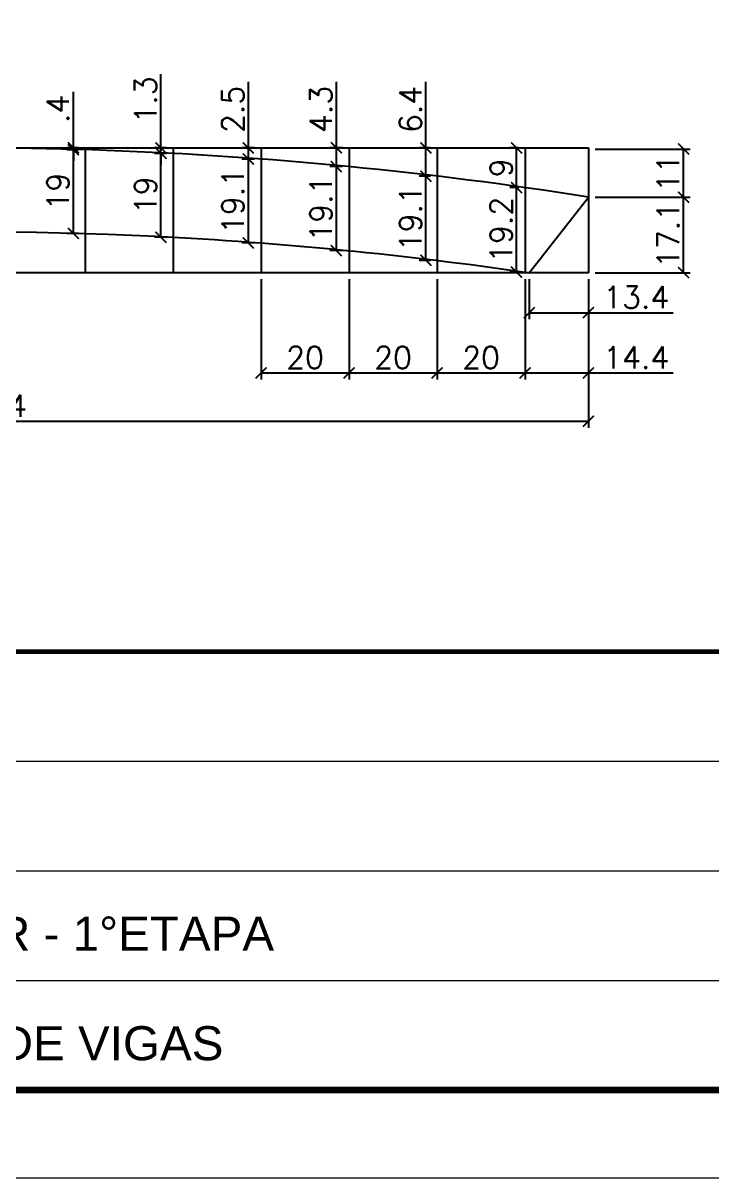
# Model space of a CAD drawing. Extents: x 3309 to 9563, y -2522 to 14608.
# Drawn here: x 5728 to 6041, y 6666 to 7191 of the extents above; entities that cross this region are included whole.
import ezdxf

# ---------------------------------------------------------------- set-up
doc = ezdxf.new("R2010")
doc.units = 0
doc.header["$PDMODE"] = 35
doc.header["$PDSIZE"] = -10
doc.linetypes.add('CONTINUO', pattern=[0])
doc.linetypes.add('DASHED', pattern=[0.75, 0.5, -0.25])
doc.layers.add('COTA', color=241, linetype='Continuous')
doc.layers.add('Folhas', color=255, linetype='Continuous', lineweight=9)
doc.layers.add('SARRAFO DE PRESSAO', color=251, linetype='DASHED', lineweight=9)
doc.styles.add('ARIAL', font='arial.ttf')
doc.styles.add('Romans', font='romans.shx')
doc.dimstyles.new('Cota Seção (2x)', dxfattribs={"dimtxt": 10, "dimasz": 5, "dimexe": 3, "dimexo": 3, "dimgap": 2, "dimtad": 3, "dimdec": 1, "dimlfac": 0.5, "dimzin": 12, "dimdsep": 46, "dimtxsty": 'Romans', "dimblk": 'ARCHTICK', "dimcen": 0, "dimclrd": 4, "dimclre": 4, "dimclrt": 1, "dimadec": 1, "dimazin": 3, "dimtfac": 1, "dimtdec": 1, "dimtmove": 0, "dimatfit": 3, "dimldrblk": 'OBLIQUE', "dimfxl": 1, "dimtolj": 1, "dimtzin": 12, "dimarcsym": 0})

# ---------------------------------------------------------------- blocks, each defined once
blk = doc.blocks.new('9999999999')
at = {"color": 30, "linetype": 'CONTINUO'}
for p, q in [((98564.56, 34379.64), (99583.98, 34379.64)), ((98564.56, 34329.83), (99487.98, 34329.83)), ((98564.56, 34280.02), (99487.98, 34280.02))]:
    blk.add_line(p, q, dxfattribs=at)
at = {"color": 30, "linetype": 'CONTINUO', "const_width": 2}
blk.add_lwpolyline([(99583.98, 34230.21), (99583.98, 34414.45, 0.414214), (99568.98, 34429.45), (98228.98, 34429.45, 0.414214), (98213.98, 34414.45), (98213.98, 34245.21, 0.414214), (98228.98, 34230.21), (99583.98, 34230.21)], format="xyb", dxfattribs=at)
at = {"layer": 'Folhas'}
blk.add_lwpolyline([(98138.98, 34190.21), (99623.98, 34190.21), (99623.98, 35240.21), (98138.98, 35240.21)], close=True, dxfattribs=at)
at = {"layer": 'Folhas', "color": 30, "const_width": 3}
blk.add_lwpolyline([(98213.98, 34230.21), (99583.98, 34230.21), (99583.98, 35200.21), (98213.98, 35200.21)], close=True, dxfattribs=at)
at = {"color": 7, "linetype": 'Continuous', "ltscale": 5, "style": 'ARIAL'}
for s, p in [('TIPO IMPAR - 1°ETAPA', (98837.68, 34293.51)), ('LATERAIS DE VIGAS', (98837.68, 34243.7))]:
    blk.add_text(s, height=15.4829, dxfattribs=at).set_placement(p)
blk = doc.blocks.new('_ArchTick')
at = {"color": 0, "linetype": 'ByBlock', "const_width": 0.15}
blk.add_lwpolyline([(-0.5, -0.5), (0.5, 0.5)], dxfattribs=at)
blk = doc.blocks.new('*D3058')
at = {"layer": 'COTA', "color": 4, "lineweight": -2, "transparency": 16777216}
for p, q in [((5436.41, 7074.94), (5436.41, 7007.46)), ((5985.19, 7074.94), (5985.19, 7007.46)), ((5436.41, 7010.46), (5985.19, 7010.46))]:
    blk.add_line(p, q, dxfattribs=at)
at = {"layer": 'Defpoints', "color": 0, "transparency": 16777216}
for p in [(5436.41, 7077.94), (5985.19, 7077.94), (5985.19, 7010.46)]:
    blk.add_point(p, dxfattribs=at)
at = {"layer": 'COTA', "color": 4, "lineweight": -2, "transparency": 16777216, "xscale": 5, "yscale": 5, "zscale": 5, "rotation": 180}
blk.add_blockref('_ArchTick', (5436.41, 7010.46), dxfattribs=at)
at = {"layer": 'COTA', "color": 4, "lineweight": -2, "transparency": 16777216, "xscale": 5, "yscale": 5, "zscale": 5}
blk.add_blockref('_ArchTick', (5985.19, 7010.46), dxfattribs=at)
at = {"layer": 'COTA', "color": 1, "transparency": 16777216, "insert": (5710.8, 7017.46), "char_height": 10, "attachment_point": 5, "style": 'Romans'}
blk.add_mtext('\\A1;274.4', dxfattribs=at)
blk = doc.blocks.new('_Oblique')
at = {"color": 0, "linetype": 'ByBlock', "lineweight": -2}
blk.add_line((-0.5, -0.5), (0.5, 0.5), dxfattribs=at)
blk = doc.blocks.new('*D3061')
at = {"layer": 'COTA', "color": 4, "lineweight": -2, "transparency": 16777216}
for p, q in [((5836.41, 7074.94), (5836.41, 7029.34)), ((5876.41, 7074.94), (5876.41, 7029.34)), ((5836.41, 7032.34), (5876.41, 7032.34))]:
    blk.add_line(p, q, dxfattribs=at)
at = {"layer": 'Defpoints', "color": 0, "transparency": 16777216}
for p in [(5836.41, 7077.94), (5876.41, 7077.94), (5876.41, 7032.34)]:
    blk.add_point(p, dxfattribs=at)
at = {"layer": 'COTA', "color": 4, "lineweight": -2, "transparency": 16777216, "xscale": 5, "yscale": 5, "zscale": 5, "rotation": 180}
blk.add_blockref('_ArchTick', (5836.41, 7032.34), dxfattribs=at)
at = {"layer": 'COTA', "color": 4, "lineweight": -2, "transparency": 16777216, "xscale": 5, "yscale": 5, "zscale": 5}
blk.add_blockref('_ArchTick', (5876.41, 7032.34), dxfattribs=at)
at = {"layer": 'COTA', "color": 1, "transparency": 16777216, "insert": (5856.41, 7039.34), "char_height": 10, "attachment_point": 5, "style": 'Romans'}
blk.add_mtext('\\A1;20', dxfattribs=at)
blk = doc.blocks.new('*D3063')
at = {"layer": 'COTA', "color": 4, "lineweight": -2, "transparency": 16777216}
for p, q in [((5876.41, 7074.94), (5876.41, 7029.34)), ((5916.41, 7074.94), (5916.41, 7029.34)), ((5876.41, 7032.34), (5916.41, 7032.34))]:
    blk.add_line(p, q, dxfattribs=at)
at = {"layer": 'Defpoints', "color": 0, "transparency": 16777216}
for p in [(5876.41, 7077.94), (5916.41, 7077.94), (5916.41, 7032.34)]:
    blk.add_point(p, dxfattribs=at)
at = {"layer": 'COTA', "color": 4, "lineweight": -2, "transparency": 16777216, "xscale": 5, "yscale": 5, "zscale": 5, "rotation": 180}
blk.add_blockref('_ArchTick', (5876.41, 7032.34), dxfattribs=at)
at = {"layer": 'COTA', "color": 4, "lineweight": -2, "transparency": 16777216, "xscale": 5, "yscale": 5, "zscale": 5}
blk.add_blockref('_ArchTick', (5916.41, 7032.34), dxfattribs=at)
at = {"layer": 'COTA', "color": 1, "transparency": 16777216, "insert": (5896.41, 7039.34), "char_height": 10, "attachment_point": 5, "style": 'Romans'}
blk.add_mtext('\\A1;20', dxfattribs=at)
blk = doc.blocks.new('*D3064')
at = {"layer": 'COTA', "color": 4, "lineweight": -2, "transparency": 16777216}
for p, q in [((5916.41, 7074.94), (5916.41, 7029.34)), ((5956.41, 7074.94), (5956.41, 7029.34)), ((5916.41, 7032.34), (5956.41, 7032.34))]:
    blk.add_line(p, q, dxfattribs=at)
at = {"layer": 'Defpoints', "color": 0, "transparency": 16777216}
for p in [(5916.41, 7077.94), (5956.41, 7077.94), (5956.41, 7032.34)]:
    blk.add_point(p, dxfattribs=at)
at = {"layer": 'COTA', "color": 4, "lineweight": -2, "transparency": 16777216, "xscale": 5, "yscale": 5, "zscale": 5, "rotation": 180}
blk.add_blockref('_ArchTick', (5916.41, 7032.34), dxfattribs=at)
at = {"layer": 'COTA', "color": 4, "lineweight": -2, "transparency": 16777216, "xscale": 5, "yscale": 5, "zscale": 5}
blk.add_blockref('_ArchTick', (5956.41, 7032.34), dxfattribs=at)
at = {"layer": 'COTA', "color": 1, "transparency": 16777216, "insert": (5936.41, 7039.34), "char_height": 10, "attachment_point": 5, "style": 'Romans'}
blk.add_mtext('\\A1;20', dxfattribs=at)
blk = doc.blocks.new('*D3065')
at = {"layer": 'COTA', "color": 4, "lineweight": -2, "transparency": 16777216}
for p, q in [((5956.41, 7074.94), (5956.41, 7029.34)), ((5985.19, 7074.94), (5985.19, 7029.34)), ((5956.41, 7032.34), (5985.19, 7032.34)), ((5985.19, 7032.34), (6023.71, 7032.34))]:
    blk.add_line(p, q, dxfattribs=at)
at = {"layer": 'Defpoints', "color": 0, "transparency": 16777216}
for p in [(5956.41, 7077.94), (5985.19, 7077.94), (5985.19, 7032.34)]:
    blk.add_point(p, dxfattribs=at)
at = {"layer": 'COTA', "color": 4, "lineweight": -2, "transparency": 16777216, "xscale": 5, "yscale": 5, "zscale": 5, "rotation": 180}
blk.add_blockref('_ArchTick', (5956.41, 7032.34), dxfattribs=at)
at = {"layer": 'COTA', "color": 4, "lineweight": -2, "transparency": 16777216, "xscale": 5, "yscale": 5, "zscale": 5}
blk.add_blockref('_ArchTick', (5985.19, 7032.34), dxfattribs=at)
at = {"layer": 'COTA', "color": 1, "transparency": 16777216, "insert": (6006.95, 7039.34), "char_height": 10, "attachment_point": 5, "style": 'Romans'}
blk.add_mtext('\\A1;14.4', dxfattribs=at)
blk = doc.blocks.new('*D3066')
at = {"layer": 'COTA', "color": 4, "lineweight": -2, "transparency": 16777216}
for p, q in [((5958.32, 7074.94), (5958.32, 7056.76)), ((5985.19, 7074.94), (5985.19, 7056.76)), ((5958.32, 7059.76), (5985.19, 7059.76)), ((5985.19, 7059.76), (6023.71, 7059.76))]:
    blk.add_line(p, q, dxfattribs=at)
at = {"layer": 'Defpoints', "color": 0, "transparency": 16777216}
for p in [(5958.32, 7077.94), (5985.19, 7077.94), (5985.19, 7059.76)]:
    blk.add_point(p, dxfattribs=at)
at = {"layer": 'COTA', "color": 4, "lineweight": -2, "transparency": 16777216, "xscale": 5, "yscale": 5, "zscale": 5, "rotation": 180}
blk.add_blockref('_ArchTick', (5958.32, 7059.76), dxfattribs=at)
at = {"layer": 'COTA', "color": 4, "lineweight": -2, "transparency": 16777216, "xscale": 5, "yscale": 5, "zscale": 5}
blk.add_blockref('_ArchTick', (5985.19, 7059.76), dxfattribs=at)
at = {"layer": 'COTA', "color": 1, "transparency": 16777216, "insert": (6006.95, 7066.76), "char_height": 10, "attachment_point": 5, "style": 'Romans'}
blk.add_mtext('\\A1;13.4', dxfattribs=at)
blk = doc.blocks.new('*D3067')
at = {"layer": 'COTA', "color": 4, "lineweight": -2, "transparency": 16777216}
for p, q in [((5988.19, 7112.22), (6031.44, 7112.22)), ((6028.44, 7077.94), (6028.44, 7112.22)), ((5988.19, 7077.94), (6031.44, 7077.94))]:
    blk.add_line(p, q, dxfattribs=at)
at = {"layer": 'Defpoints', "color": 0, "transparency": 16777216}
for p in [(5985.19, 7112.22), (6028.44, 7112.22), (5985.19, 7077.94)]:
    blk.add_point(p, dxfattribs=at)
at = {"layer": 'COTA', "color": 4, "lineweight": -2, "transparency": 16777216, "xscale": 5, "yscale": 5, "zscale": 5}
for p, rotation in [((6028.44, 7112.22), 90), ((6028.44, 7077.94), 270)]:
    blk.add_blockref('_ArchTick', p, dxfattribs=dict(at, rotation=rotation))
at = {"layer": 'COTA', "color": 1, "transparency": 16777216, "insert": (6021.44, 7095.08), "char_height": 10, "attachment_point": 5, "rotation": 90, "style": 'Romans'}
blk.add_mtext('\\A1;17.1', dxfattribs=at)
blk = doc.blocks.new('*D3068')
at = {"layer": 'COTA', "color": 4, "lineweight": -2, "transparency": 16777216}
for p, q in [((5988.19, 7134.17), (6031.44, 7134.17)), ((6028.44, 7112.22), (6028.44, 7134.17)), ((5988.19, 7112.22), (6031.44, 7112.22))]:
    blk.add_line(p, q, dxfattribs=at)
at = {"layer": 'Defpoints', "color": 0, "transparency": 16777216}
for p in [(5985.19, 7134.17), (6028.44, 7134.17), (5985.19, 7112.22)]:
    blk.add_point(p, dxfattribs=at)
at = {"layer": 'COTA', "color": 4, "lineweight": -2, "transparency": 16777216, "xscale": 5, "yscale": 5, "zscale": 5}
for p, rotation in [((6028.44, 7134.17), 90), ((6028.44, 7112.22), 270)]:
    blk.add_blockref('_ArchTick', p, dxfattribs=dict(at, rotation=rotation))
at = {"layer": 'COTA', "color": 1, "transparency": 16777216, "insert": (6021.44, 7123.2), "char_height": 10, "attachment_point": 5, "rotation": 90, "style": 'Romans'}
blk.add_mtext('\\A1;11', dxfattribs=at)
blk = doc.blocks.new('*D3084')
at = {"layer": 'COTA', "color": 4, "lineweight": -2, "transparency": 16777216}
for p, q in [((5753.41, 7133.83), (5748.1, 7133.83)), ((5751.1, 7095.81), (5751.1, 7133.83)), ((5753.41, 7095.81), (5748.1, 7095.81))]:
    blk.add_line(p, q, dxfattribs=at)
at = {"layer": 'Defpoints', "color": 0, "transparency": 16777216}
for p in [(5751.1, 7133.83), (5756.41, 7133.83), (5756.41, 7095.81)]:
    blk.add_point(p, dxfattribs=at)
at = {"layer": 'COTA', "color": 4, "lineweight": -2, "transparency": 16777216, "xscale": 5, "yscale": 5, "zscale": 5}
for p, rotation in [((5751.1, 7133.83), 90), ((5751.1, 7095.81), 270)]:
    blk.add_blockref('_ArchTick', p, dxfattribs=dict(at, rotation=rotation))
at = {"layer": 'COTA', "color": 1, "transparency": 16777216, "insert": (5744.1, 7114.82), "char_height": 10, "attachment_point": 5, "rotation": 90, "style": 'Romans'}
blk.add_mtext('\\A1;19', dxfattribs=at)
blk = doc.blocks.new('*D3085')
at = {"layer": 'COTA', "color": 4, "lineweight": -2, "transparency": 16777216}
for p, q in [((5751.1, 7134.69), (5751.1, 7160.12)), ((5753.41, 7134.69), (5748.1, 7134.69)), ((5753.41, 7133.83), (5748.1, 7133.83)), ((5751.1, 7133.83), (5751.1, 7134.69)), ((5751.1, 7133.83), (5751.1, 7128.83))]:
    blk.add_line(p, q, dxfattribs=at)
at = {"layer": 'Defpoints', "color": 0, "transparency": 16777216}
for p in [(5751.1, 7134.69), (5756.41, 7134.69), (5756.41, 7133.83)]:
    blk.add_point(p, dxfattribs=at)
at = {"layer": 'COTA', "color": 4, "lineweight": -2, "transparency": 16777216, "xscale": 5, "yscale": 5, "zscale": 5}
for p, rotation in [((5751.1, 7134.69), 270), ((5751.1, 7133.83), 90)]:
    blk.add_blockref('_ArchTick', p, dxfattribs=dict(at, rotation=rotation))
at = {"layer": 'COTA', "color": 1, "transparency": 16777216, "insert": (5744.1, 7152.41), "char_height": 10, "attachment_point": 5, "rotation": 90, "style": 'Romans'}
blk.add_mtext('\\A1;.4', dxfattribs=at)
blk = doc.blocks.new('*D3086')
at = {"layer": 'COTA', "color": 4, "lineweight": -2, "transparency": 16777216}
for p, q in [((5793.41, 7132.15), (5787.9, 7132.15)), ((5790.9, 7094.1), (5790.9, 7132.15)), ((5793.41, 7094.1), (5787.9, 7094.1))]:
    blk.add_line(p, q, dxfattribs=at)
at = {"layer": 'Defpoints', "color": 0, "transparency": 16777216}
for p in [(5790.9, 7132.15), (5796.41, 7132.15), (5796.41, 7094.1)]:
    blk.add_point(p, dxfattribs=at)
at = {"layer": 'COTA', "color": 4, "lineweight": -2, "transparency": 16777216, "xscale": 5, "yscale": 5, "zscale": 5}
for p, rotation in [((5790.9, 7132.15), 90), ((5790.9, 7094.1), 270)]:
    blk.add_blockref('_ArchTick', p, dxfattribs=dict(at, rotation=rotation))
at = {"layer": 'COTA', "color": 1, "transparency": 16777216, "insert": (5783.9, 7113.13), "char_height": 10, "attachment_point": 5, "rotation": 90, "style": 'Romans'}
blk.add_mtext('\\A1;19', dxfattribs=at)
blk = doc.blocks.new('*D3087')
at = {"layer": 'COTA', "color": 4, "lineweight": -2, "transparency": 16777216}
for p, q in [((5790.9, 7134.69), (5790.9, 7168.22)), ((5793.41, 7134.69), (5787.9, 7134.69)), ((5793.41, 7132.15), (5787.9, 7132.15)), ((5790.9, 7132.15), (5790.9, 7134.69)), ((5790.9, 7132.15), (5790.9, 7127.15))]:
    blk.add_line(p, q, dxfattribs=at)
at = {"layer": 'Defpoints', "color": 0, "transparency": 16777216}
for p in [(5790.9, 7134.69), (5796.41, 7134.69), (5796.41, 7132.15)]:
    blk.add_point(p, dxfattribs=at)
at = {"layer": 'COTA', "color": 4, "lineweight": -2, "transparency": 16777216, "xscale": 5, "yscale": 5, "zscale": 5}
for p, rotation in [((5790.9, 7134.69), 270), ((5790.9, 7132.15), 90)]:
    blk.add_blockref('_ArchTick', p, dxfattribs=dict(at, rotation=rotation))
at = {"layer": 'COTA', "color": 1, "transparency": 16777216, "insert": (5783.9, 7156.46), "char_height": 10, "attachment_point": 5, "rotation": 90, "style": 'Romans'}
blk.add_mtext('\\A1;1.3', dxfattribs=at)
blk = doc.blocks.new('*D3088')
at = {"layer": 'COTA', "color": 4, "lineweight": -2, "transparency": 16777216}
for p, q in [((5833.41, 7129.6), (5827.62, 7129.6)), ((5830.62, 7091.49), (5830.62, 7129.6)), ((5833.41, 7091.49), (5827.62, 7091.49))]:
    blk.add_line(p, q, dxfattribs=at)
at = {"layer": 'Defpoints', "color": 0, "transparency": 16777216}
for p in [(5830.62, 7129.6), (5836.41, 7129.6), (5836.41, 7091.49)]:
    blk.add_point(p, dxfattribs=at)
at = {"layer": 'COTA', "color": 4, "lineweight": -2, "transparency": 16777216, "xscale": 5, "yscale": 5, "zscale": 5}
for p, rotation in [((5830.62, 7129.6), 90), ((5830.62, 7091.49), 270)]:
    blk.add_blockref('_ArchTick', p, dxfattribs=dict(at, rotation=rotation))
at = {"layer": 'COTA', "color": 1, "transparency": 16777216, "insert": (5823.62, 7110.54), "char_height": 10, "attachment_point": 5, "rotation": 90, "style": 'Romans'}
blk.add_mtext('\\A1;19.1', dxfattribs=at)
blk = doc.blocks.new('*D3089')
at = {"layer": 'COTA', "color": 4, "lineweight": -2, "transparency": 16777216}
for p, q in [((5830.62, 7134.69), (5830.62, 7164.65)), ((5833.41, 7134.69), (5827.62, 7134.69)), ((5833.41, 7129.6), (5827.62, 7129.6)), ((5830.62, 7129.6), (5830.62, 7134.69))]:
    blk.add_line(p, q, dxfattribs=at)
at = {"layer": 'Defpoints', "color": 0, "transparency": 16777216}
for p in [(5830.62, 7134.69), (5836.41, 7134.69), (5836.41, 7129.6)]:
    blk.add_point(p, dxfattribs=at)
at = {"layer": 'COTA', "color": 4, "lineweight": -2, "transparency": 16777216, "xscale": 5, "yscale": 5, "zscale": 5}
for p, rotation in [((5830.62, 7134.69), 90), ((5830.62, 7129.6), 270)]:
    blk.add_blockref('_ArchTick', p, dxfattribs=dict(at, rotation=rotation))
at = {"layer": 'COTA', "color": 1, "transparency": 16777216, "insert": (5823.62, 7152.17), "char_height": 10, "attachment_point": 5, "rotation": 90, "style": 'Romans'}
blk.add_mtext('\\A1;2.5', dxfattribs=at)
blk = doc.blocks.new('*D3090')
at = {"layer": 'COTA', "color": 4, "lineweight": -2, "transparency": 16777216}
for p, q in [((5873.41, 7126.16), (5867.63, 7126.16)), ((5870.63, 7087.97), (5870.63, 7126.16)), ((5873.41, 7087.97), (5867.63, 7087.97))]:
    blk.add_line(p, q, dxfattribs=at)
at = {"layer": 'Defpoints', "color": 0, "transparency": 16777216}
for p in [(5870.63, 7126.16), (5876.41, 7126.16), (5876.41, 7087.97)]:
    blk.add_point(p, dxfattribs=at)
at = {"layer": 'COTA', "color": 4, "lineweight": -2, "transparency": 16777216, "xscale": 5, "yscale": 5, "zscale": 5}
for p, rotation in [((5870.63, 7126.16), 90), ((5870.63, 7087.97), 270)]:
    blk.add_blockref('_ArchTick', p, dxfattribs=dict(at, rotation=rotation))
at = {"layer": 'COTA', "color": 1, "transparency": 16777216, "insert": (5863.63, 7107.07), "char_height": 10, "attachment_point": 5, "rotation": 90, "style": 'Romans'}
blk.add_mtext('\\A1;19.1', dxfattribs=at)
blk = doc.blocks.new('*D3091')
at = {"layer": 'COTA', "color": 4, "lineweight": -2, "transparency": 16777216}
for p, q in [((5870.63, 7134.69), (5870.63, 7164.65)), ((5873.41, 7134.69), (5867.63, 7134.69)), ((5870.63, 7126.16), (5870.63, 7134.69)), ((5873.41, 7126.16), (5867.63, 7126.16))]:
    blk.add_line(p, q, dxfattribs=at)
at = {"layer": 'Defpoints', "color": 0, "transparency": 16777216}
for p in [(5870.63, 7134.69), (5876.41, 7134.69), (5876.41, 7126.16)]:
    blk.add_point(p, dxfattribs=at)
at = {"layer": 'COTA', "color": 4, "lineweight": -2, "transparency": 16777216, "xscale": 5, "yscale": 5, "zscale": 5}
for p, rotation in [((5870.63, 7134.69), 90), ((5870.63, 7126.16), 270)]:
    blk.add_blockref('_ArchTick', p, dxfattribs=dict(at, rotation=rotation))
at = {"layer": 'COTA', "color": 1, "transparency": 16777216, "insert": (5863.63, 7152.17), "char_height": 10, "attachment_point": 5, "rotation": 90, "style": 'Romans'}
blk.add_mtext('\\A1;4.3', dxfattribs=at)
blk = doc.blocks.new('*D3092')
at = {"layer": 'COTA', "color": 4, "lineweight": -2, "transparency": 16777216}
for p, q in [((5913.41, 7121.83), (5908.33, 7121.83)), ((5911.33, 7083.55), (5911.33, 7121.83)), ((5913.41, 7083.55), (5908.33, 7083.55))]:
    blk.add_line(p, q, dxfattribs=at)
at = {"layer": 'Defpoints', "color": 0, "transparency": 16777216}
for p in [(5911.33, 7121.83), (5916.41, 7121.83), (5916.41, 7083.55)]:
    blk.add_point(p, dxfattribs=at)
at = {"layer": 'COTA', "color": 4, "lineweight": -2, "transparency": 16777216, "xscale": 5, "yscale": 5, "zscale": 5}
for p, rotation in [((5911.33, 7121.83), 90), ((5911.33, 7083.55), 270)]:
    blk.add_blockref('_ArchTick', p, dxfattribs=dict(at, rotation=rotation))
at = {"layer": 'COTA', "color": 1, "transparency": 16777216, "insert": (5904.33, 7102.69), "char_height": 10, "attachment_point": 5, "rotation": 90, "style": 'Romans'}
blk.add_mtext('\\A1;19.1', dxfattribs=at)
blk = doc.blocks.new('*D3093')
at = {"layer": 'COTA', "color": 4, "lineweight": -2, "transparency": 16777216}
for p, q in [((5911.33, 7134.69), (5911.33, 7164.65)), ((5913.41, 7134.69), (5908.33, 7134.69)), ((5911.33, 7121.83), (5911.33, 7134.69)), ((5913.41, 7121.83), (5908.33, 7121.83))]:
    blk.add_line(p, q, dxfattribs=at)
at = {"layer": 'Defpoints', "color": 0, "transparency": 16777216}
for p in [(5911.33, 7134.69), (5916.41, 7134.69), (5916.41, 7121.83)]:
    blk.add_point(p, dxfattribs=at)
at = {"layer": 'COTA', "color": 4, "lineweight": -2, "transparency": 16777216, "xscale": 5, "yscale": 5, "zscale": 5}
for p, rotation in [((5911.33, 7134.69), 90), ((5911.33, 7121.83), 270)]:
    blk.add_blockref('_ArchTick', p, dxfattribs=dict(at, rotation=rotation))
at = {"layer": 'COTA', "color": 1, "transparency": 16777216, "insert": (5904.33, 7152.17), "char_height": 10, "attachment_point": 5, "rotation": 90, "style": 'Romans'}
blk.add_mtext('\\A1;6.4', dxfattribs=at)
blk = doc.blocks.new('*D3094')
at = {"layer": 'COTA', "color": 4, "lineweight": -2, "transparency": 16777216}
for p, q in [((5953.41, 7116.6), (5949.51, 7116.6)), ((5952.51, 7078.21), (5952.51, 7116.6)), ((5953.41, 7078.21), (5949.51, 7078.21))]:
    blk.add_line(p, q, dxfattribs=at)
at = {"layer": 'Defpoints', "color": 0, "transparency": 16777216}
for p in [(5952.51, 7116.6), (5956.41, 7116.6), (5956.41, 7078.21)]:
    blk.add_point(p, dxfattribs=at)
at = {"layer": 'COTA', "color": 4, "lineweight": -2, "transparency": 16777216, "xscale": 5, "yscale": 5, "zscale": 5}
for p, rotation in [((5952.51, 7116.6), 90), ((5952.51, 7078.21), 270)]:
    blk.add_blockref('_ArchTick', p, dxfattribs=dict(at, rotation=rotation))
at = {"layer": 'COTA', "color": 1, "transparency": 16777216, "insert": (5945.51, 7097.41), "char_height": 10, "attachment_point": 5, "rotation": 90, "style": 'Romans'}
blk.add_mtext('\\A1;19.2', dxfattribs=at)
blk = doc.blocks.new('*D3095')
at = {"layer": 'COTA', "color": 4, "lineweight": -2, "transparency": 16777216}
for p, q in [((5953.41, 7134.69), (5949.51, 7134.69)), ((5952.51, 7116.6), (5952.51, 7134.69)), ((5953.41, 7116.6), (5949.51, 7116.6))]:
    blk.add_line(p, q, dxfattribs=at)
at = {"layer": 'Defpoints', "color": 0, "transparency": 16777216}
for p in [(5952.51, 7134.69), (5956.41, 7134.69), (5956.41, 7116.6)]:
    blk.add_point(p, dxfattribs=at)
at = {"layer": 'COTA', "color": 4, "lineweight": -2, "transparency": 16777216, "xscale": 5, "yscale": 5, "zscale": 5}
for p, rotation in [((5952.51, 7134.69), 90), ((5952.51, 7116.6), 270)]:
    blk.add_blockref('_ArchTick', p, dxfattribs=dict(at, rotation=rotation))
at = {"layer": 'COTA', "color": 1, "transparency": 16777216, "insert": (5945.51, 7125.65), "char_height": 10, "attachment_point": 5, "rotation": 90, "style": 'Romans'}
blk.add_mtext('\\A1;9', dxfattribs=at)

msp = doc.modelspace()

# ---------------------------------------------------------------- linework, layer by layer
at = {"linetype": 'Continuous'}
msp.add_lwpolyline([(5546.59, 7128.22, 0.015201), (5436.41, 7115.54), (5441.91, 7077.94, -0.04869), (5788.6, 7094.5, -0.023879), (5958.32, 7077.94), (5985.19, 7112.22), (5985.16, 7112.29, 0.060359)], format="xyb", close=True, dxfattribs=at)
at = {"layer": 'COTA'}
for p, q in [((5436.41, 7134.69), (5985.19, 7134.69)), ((5756.41, 7134.69), (5756.41, 7077.94)), ((5796.41, 7134.69), (5796.41, 7077.94)), ((5836.41, 7134.69), (5836.41, 7077.94)), ((5876.41, 7134.69), (5876.41, 7077.94)), ((5916.41, 7134.69), (5916.41, 7077.94)), ((5956.41, 7134.69), (5956.41, 7077.94)), ((5985.19, 7134.69), (5985.19, 7077.94)), ((5985.19, 7077.94), (5436.41, 7077.94))]:
    msp.add_line(p, q, dxfattribs=at)

# ---------------------------------------------------------------- block references
at = {"layer": 'SARRAFO DE PRESSAO', "color": 6, "linetype": 'ByBlock'}
msp.add_blockref('9999999999', (-93231.11, -27523.8), dxfattribs=at)

# ---------------------------------------------------------------- dimensions: what is measured, and where the dimension line sits
at = {"layer": 'COTA'}
for base, p1, p2, picture, middle in [((5790.9, 7134.69), (5796.41, 7132.15), (5796.41, 7134.69), '*D3087', (5783.9, 7156.46)), ((5830.62, 7134.69), (5836.41, 7129.6), (5836.41, 7134.69), '*D3089', (5823.62, 7152.17)), ((5870.63, 7134.69), (5876.41, 7126.16), (5876.41, 7134.69), '*D3091', (5863.63, 7152.17)), ((5911.33, 7134.69), (5916.41, 7121.83), (5916.41, 7134.69), '*D3093', (5904.33, 7152.17)), ((5751.1, 7134.69), (5756.41, 7133.83), (5756.41, 7134.69), '*D3085', (5744.1, 7152.41)), ((5751.1, 7133.83), (5756.41, 7095.81), (5756.41, 7133.83), '*D3084', (5744.1, 7114.82)), ((5790.9, 7132.15), (5796.41, 7094.1), (5796.41, 7132.15), '*D3086', (5783.9, 7113.13)), ((5952.51, 7134.69), (5956.41, 7116.6), (5956.41, 7134.69), '*D3095', (5945.51, 7125.65)), ((6028.44, 7134.17), (5985.19, 7112.22), (5985.19, 7134.17), '*D3068', (6021.44, 7123.2)), ((5830.62, 7129.6), (5836.41, 7091.49), (5836.41, 7129.6), '*D3088', (5823.62, 7110.54)), ((5870.63, 7126.16), (5876.41, 7087.97), (5876.41, 7126.16), '*D3090', (5863.63, 7107.07)), ((5911.33, 7121.83), (5916.41, 7083.55), (5916.41, 7121.83), '*D3092', (5904.33, 7102.69)), ((5952.51, 7116.6), (5956.41, 7078.21), (5956.41, 7116.6), '*D3094', (5945.51, 7097.41)), ((6028.44, 7112.22), (5985.19, 7077.94), (5985.19, 7112.22), '*D3067', (6021.44, 7095.08))]:
    dim = msp.add_linear_dim(base=base, p1=p1, p2=p2, angle=90, dimstyle='Cota Seção (2x)', dxfattribs=at)
    dim.commit()
    dim.dimension.update_dxf_attribs({"geometry": picture, "text_midpoint": middle})
for base, p1, p2, picture, middle in [((5985.19, 7010.46), (5436.41, 7077.94), (5985.19, 7077.94), '*D3058', (5710.8, 7017.46)), ((5876.41, 7032.34), (5836.41, 7077.94), (5876.41, 7077.94), '*D3061', (5856.41, 7039.34)), ((5956.41, 7032.34), (5916.41, 7077.94), (5956.41, 7077.94), '*D3064', (5936.41, 7039.34)), ((5985.19, 7032.34), (5956.41, 7077.94), (5985.19, 7077.94), '*D3065', (6006.95, 7039.34)), ((5985.19, 7059.76), (5958.32, 7077.94), (5985.19, 7077.94), '*D3066', (6006.95, 7066.76))]:
    dim = msp.add_linear_dim(base=base, p1=p1, p2=p2, dimstyle='Cota Seção (2x)', dxfattribs=at)
    dim.commit()
    dim.dimension.update_dxf_attribs({"geometry": picture, "text_midpoint": middle})
dim = msp.add_linear_dim(base=(5916.41, 7032.34), p1=(5876.41, 7077.94), p2=(5916.41, 7077.94), dimstyle='Cota Seção (2x)', override={"dimtmove": 1}, dxfattribs=at)
dim.commit()
dim.dimension.update_dxf_attribs({"geometry": '*D3063', "text_midpoint": (5896.41, 7039.34)})

doc.saveas('drawing.dxf')
